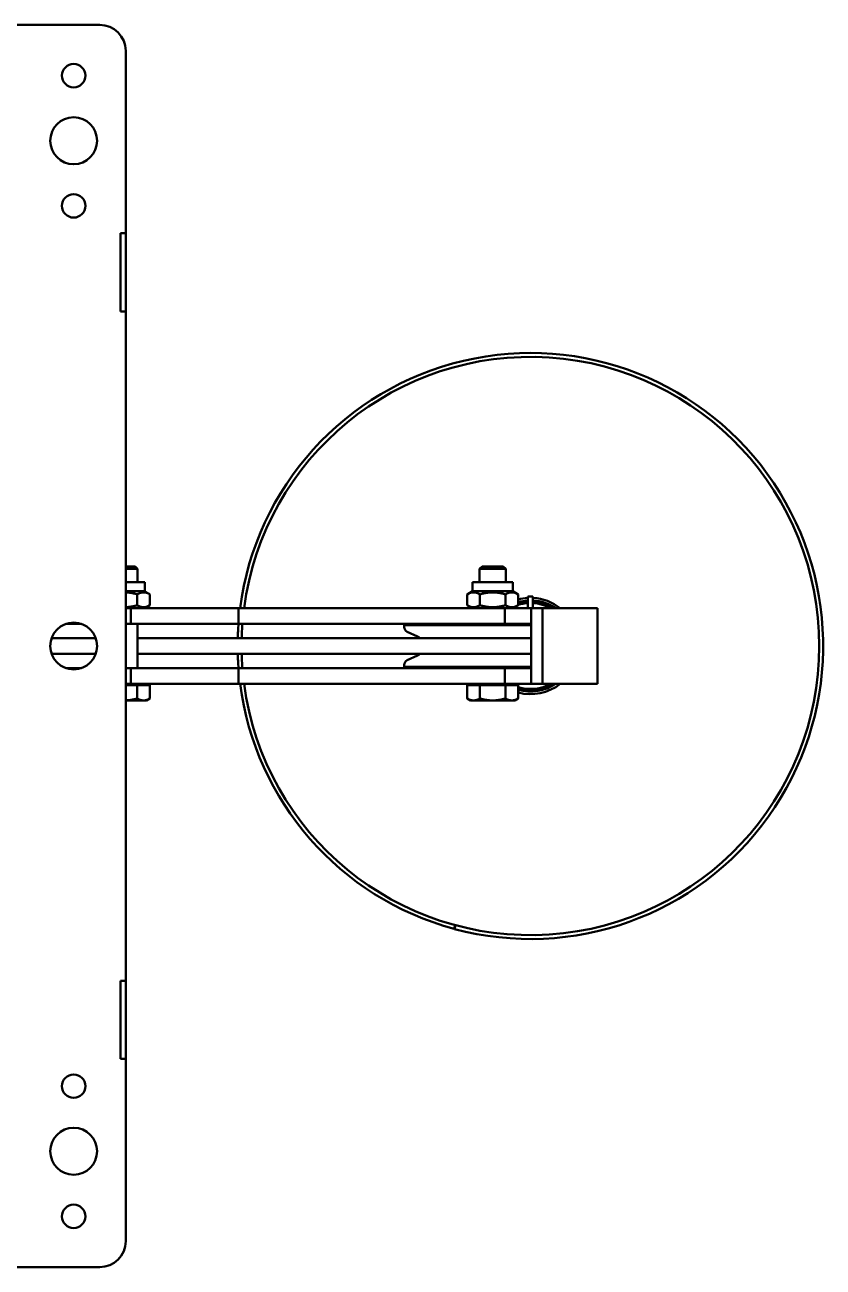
# Model space of a CAD drawing. Extents: x -3873 to 164127, y 7129 to 96529.
# Drawn here: x 87185 to 87491.8, y 70096.7 to 70573.7 of the extents above; entities that cross this region are included whole.
import ezdxf

# ---------------------------------------------------------------- set-up
doc = ezdxf.new("R2010")
doc.units = 0
doc.layers.add('LAYOUT Kromeka', color=1, linetype='CONTINUOUS', lineweight=5)
doc.layers.add('Visible (ISO)', color=7, linetype='CONTINUOUS', lineweight=50)

# ---------------------------------------------------------------- blocks, each defined once
blk = doc.blocks.new('Ana gerdirme')
at = {"layer": 'Visible (ISO)', "color": 0}
for p, q in [((53060.41, 103062.31), (53072.41, 103062.31)), ((53095.41, 103062.31), (53072.41, 103062.31)), ((53105.41, 103052.31), (53105.41, 102982.31)), ((53103.41, 102952.31), (53103.41, 102982.31)), ((53103.41, 102982.31), (53105.41, 102982.31)), ((53105.41, 102982.31), (53105.41, 102952.31)), ((53105.41, 102952.31), (53103.41, 102952.31)), ((53105.41, 102952.31), (53105.41, 102695.31)), ((53105.41, 102854.31), (53108.99, 102854.31)), ((53109.91, 102853.39), (53105.41, 102853.39)), ((53108.99, 102854.31), (53109.91, 102853.39)), ((53109.91, 102848.31), (53109.91, 102853.39)), ((53242.33, 102854.31), (53241.41, 102853.39)), ((53251.41, 102853.39), (53241.41, 102853.39)), ((53241.41, 102848.31), (53241.41, 102853.39)), ((53242.33, 102854.31), (53250.49, 102854.31)), ((53250.49, 102854.31), (53251.41, 102853.39)), ((53251.41, 102848.31), (53251.41, 102853.39)), ((53105.41, 102848.31), (53112.71, 102848.31)), ((53112.71, 102844.81), (53112.71, 102848.31)), ((53238.61, 102848.31), (53254.21, 102848.31)), ((53238.61, 102844.81), (53238.61, 102848.31)), ((53254.21, 102844.81), (53254.21, 102848.31)), ((53105.41, 102844.81), (53112.71, 102844.81)), ((53109.82, 102839.47), (53109.82, 102843.65)), ((53112.71, 102844.81), (53114.73, 102843.65)), ((53114.73, 102839.47), (53114.73, 102843.65)), ((53238.61, 102844.81), (53236.6, 102843.65)), ((53236.6, 102839.47), (53236.6, 102843.65)), ((53238.61, 102844.81), (53254.21, 102844.81)), ((53241.5, 102839.47), (53241.5, 102843.65)), ((53251.32, 102839.47), (53251.32, 102843.65)), ((53254.21, 102844.81), (53256.23, 102843.65)), ((53256.23, 102839.47), (53256.23, 102843.65)), ((53259.91, 102840.33), (53259.91, 102842.81)), ((53261.91, 102842.81), (53259.91, 102842.81)), ((53261.91, 102842.81), (53261.91, 102840.33)), ((53107.41, 102838.31), (53105.41, 102838.31)), ((53148.79, 102838.31), (53107.41, 102838.31)), ((53107.41, 102832.31), (53107.41, 102838.31)), ((53112.71, 102838.31), (53114.73, 102839.47)), ((53251.14, 102838.31), (53148.79, 102838.31)), ((53148.79, 102832.31), (53148.79, 102838.31)), ((53238.61, 102838.31), (53236.6, 102839.47)), ((53251.14, 102838.31), (53261.26, 102838.31)), ((53251.14, 102832.31), (53251.14, 102838.31)), ((53254.21, 102838.31), (53256.23, 102839.47)), ((53259.91, 102838.31), (53259.91, 102840.33)), ((53261.26, 102838.31), (53261.26, 102832.31)), ((53265.5, 102838.31), (53261.26, 102838.31)), ((53261.26, 102838.31), (53261.26, 102809.31)), ((53261.91, 102840.33), (53261.91, 102838.31)), ((53286.72, 102838.31), (53265.5, 102838.31)), ((53265.5, 102838.31), (53265.5, 102809.31)), ((53286.72, 102809.31), (53286.72, 102838.31)), ((53082.45, 102832.31), (53088.37, 102832.31)), ((53105.41, 102832.31), (53107.41, 102832.31)), ((53107.41, 102832.31), (53148.79, 102832.31)), ((53109.91, 102815.31), (53109.91, 102832.31)), ((53148.79, 102832.31), (53251.14, 102832.31)), ((53261.26, 102831.81), (53212.41, 102831.81)), ((53212.41, 102831.09), (53212.41, 102831.81)), ((53241.41, 102831.81), (53241.41, 102832.31)), ((53251.14, 102832.31), (53261.26, 102832.31)), ((53251.41, 102831.81), (53251.41, 102832.31)), ((53217.57, 102827.45), (53213.58, 102829.28)), ((53093.9, 102826.81), (53076.93, 102826.81)), ((53246.38, 102826.81), (53109.91, 102826.81)), ((53261.26, 102826.81), (53246.38, 102826.81)), ((53093.9, 102820.81), (53076.93, 102820.81)), ((53246.38, 102820.81), (53109.91, 102820.81)), ((53217.57, 102820.17), (53213.58, 102818.34)), ((53246.38, 102820.81), (53261.26, 102820.81)), ((53088.37, 102815.31), (53082.45, 102815.31)), ((53107.41, 102815.31), (53105.41, 102815.31)), ((53148.79, 102815.31), (53107.41, 102815.31)), ((53107.41, 102809.31), (53107.41, 102815.31)), ((53251.14, 102815.31), (53148.79, 102815.31)), ((53148.79, 102809.31), (53148.79, 102815.31)), ((53212.41, 102815.81), (53212.41, 102816.53)), ((53261.26, 102815.81), (53212.41, 102815.81)), ((53241.41, 102815.31), (53241.41, 102815.81)), ((53251.14, 102815.31), (53261.26, 102815.31)), ((53251.14, 102809.31), (53251.14, 102815.31)), ((53251.41, 102815.31), (53251.41, 102815.81)), ((53261.26, 102815.31), (53261.26, 102809.31)), ((53105.41, 102809.31), (53107.41, 102809.31)), ((53105.41, 102808.71), (53109.82, 102808.71)), ((53107.41, 102809.31), (53148.79, 102809.31)), ((53109.82, 102808.71), (53114.73, 102808.71)), ((53109.82, 102808.71), (53109.82, 102803.67)), ((53112.61, 102808.71), (53112.61, 102809.31)), ((53114.73, 102808.71), (53114.73, 102803.67)), ((53148.79, 102809.31), (53251.14, 102809.31)), ((53236.6, 102808.71), (53236.6, 102803.67)), ((53236.6, 102808.71), (53241.5, 102808.71)), ((53238.71, 102808.71), (53238.71, 102809.31)), ((53241.5, 102808.71), (53251.32, 102808.71)), ((53241.5, 102808.71), (53241.5, 102803.67)), ((53251.14, 102809.31), (53261.26, 102809.31)), ((53251.32, 102808.71), (53256.23, 102808.71)), ((53251.32, 102808.71), (53251.32, 102803.67)), ((53254.11, 102808.71), (53254.11, 102809.31)), ((53256.23, 102808.71), (53256.23, 102803.67)), ((53265.5, 102809.31), (53261.26, 102809.31)), ((53265.5, 102809.31), (53286.72, 102809.31)), ((53113.41, 102802.91), (53114.73, 102803.67)), ((53237.91, 102802.91), (53236.6, 102803.67)), ((53254.91, 102802.91), (53256.23, 102803.67)), ((53105.41, 102802.91), (53112.27, 102802.91)), ((53112.27, 102802.91), (53113.41, 102802.91)), ((53237.91, 102802.91), (53239.05, 102802.91)), ((53239.05, 102802.91), (53246.41, 102802.91)), ((53246.41, 102802.91), (53253.77, 102802.91)), ((53253.77, 102802.91), (53254.91, 102802.91)), ((53231.59, 102715.2), (53231.98, 102716.65)), ((53231.78, 102715.15), (53232.17, 102716.6)), ((53103.41, 102665.31), (53103.41, 102695.31)), ((53103.41, 102695.31), (53105.41, 102695.31)), ((53105.41, 102695.31), (53105.41, 102665.31)), ((53105.41, 102665.31), (53103.41, 102665.31)), ((53105.41, 102665.31), (53105.41, 102595.31)), ((53060.41, 102585.31), (53072.41, 102585.31)), ((53095.41, 102585.31), (53072.41, 102585.31))]:
    blk.add_line(p, q, dxfattribs=at)
for centre, radius in [((53085.41, 103042.81), 4.5), ((53085.41, 103017.81), 9), ((53085.41, 102992.81), 4.5), ((53085.41, 102823.81), 9), ((53085.41, 102654.81), 4.5), ((53085.41, 102629.81), 9), ((53085.41, 102604.81), 4.5)]:
    blk.add_circle(centre, radius, dxfattribs=at)
for centre, radius, start, end in [((53095.41, 103052.31), 10, 0, 90), ((53260.91, 102823.81), 112.5, 254.994, 172.5946), ((53260.91, 102823.81), 111, 187.506, 172.494), ((53260.91, 102823.81), 18.5, 93.0986, 104.6696), ((53260.91, 102823.81), 17.5, 93.2758, 105.5284), ((53260.91, 102823.81), 18.5, 51.6083, 86.9014), ((53260.91, 102823.81), 17.5, 55.9523, 86.7242), ((53260.91, 102823.81), 16.85, 93.4023, 106.1435), ((53260.91, 102823.81), 16.5, 93.4746, 106.4956), ((53260.91, 102823.81), 16.85, 59.3766, 86.5977), ((53260.91, 102823.81), 16.5, 61.4965, 86.5254), ((53260.91, 102823.81), 112.5, 175.6669, 178.4719), ((53260.91, 102823.81), 111, 175.6082, 178.4513), ((53255.91, 102832.81), 3, 189.5941, 199.4712), ((53214.41, 102831.09), 2, 180, 245.4158), ((53215.91, 102823.81), 4, 48.5904, 65.4158), ((53260.91, 102823.81), 112.5, 181.5281, 184.3331), ((53260.91, 102823.81), 111, 181.5487, 184.3918), ((53214.41, 102816.53), 2, 114.5842, 180), ((53215.91, 102823.81), 4, 294.5842, 311.4096), ((53255.91, 102814.81), 3, 160.5288, 170.4059), ((53260.91, 102823.81), 112.5, 187.4054, 254.894), ((53260.91, 102823.81), 16.5, 245.6619, 246.2281), ((53260.91, 102823.81), 16.85, 253.8565, 300.6234), ((53260.91, 102823.81), 16.5, 253.5044, 298.5035), ((53260.91, 102823.81), 18.5, 255.3304, 308.3917), ((53260.91, 102823.81), 17.5, 254.4716, 304.0477), ((53095.41, 102595.31), 10, 270, 0)]:
    blk.add_arc(centre, radius, start, end, dxfattribs=at)
for points, weights in [([(53109.82, 102843.65), (53107.46, 102844.33), (53105.41, 102844.4)], [1, 1.06886715605, 1.0764199142]), ([(53114.73, 102843.65), (53112.27, 102845.06), (53109.82, 102843.65)], [1, 1.15470053838, 1]), ([(53241.5, 102843.65), (53239.05, 102845.06), (53236.6, 102843.65)], [1, 1.15470053838, 1]), ([(53251.32, 102843.65), (53246.41, 102845.06), (53241.5, 102843.65)], [1, 1.15470053838, 1]), ([(53256.23, 102843.65), (53253.77, 102845.06), (53251.32, 102843.65)], [1, 1.15470053838, 1]), ([(53105.41, 102838.72), (53107.46, 102838.79), (53109.82, 102839.47)], [1.0764199142, 1.06886715605, 1]), ([(53109.82, 102839.47), (53112.27, 102838.06), (53114.73, 102839.47)], [1, 1.15470053838, 1]), ([(53236.6, 102839.47), (53239.05, 102838.06), (53241.5, 102839.47)], [1, 1.15470053838, 1]), ([(53241.5, 102839.47), (53246.41, 102838.06), (53251.32, 102839.47)], [1, 1.15470053838, 1]), ([(53251.32, 102839.47), (53253.77, 102838.06), (53256.23, 102839.47)], [1, 1.15470053838, 1]), ([(53105.41, 102802.92), (53107.46, 102802.99), (53109.82, 102803.67)], [1.00719868057, 1.03392835199, 1]), ([(53109.82, 102803.67), (53111.13, 102802.91), (53112.27, 102802.91)], [1, 1.0379548493, 1]), ([(53112.27, 102802.91), (53113.41, 102802.91), (53114.73, 102803.67)], [1, 1.0379548493, 1]), ([(53236.6, 102803.67), (53237.91, 102802.91), (53239.05, 102802.91)], [1, 1.0379548493, 1]), ([(53239.05, 102802.91), (53240.19, 102802.91), (53241.5, 102803.67)], [1, 1.0379548493, 1]), ([(53241.5, 102803.67), (53244.13, 102802.91), (53246.41, 102802.91)], [1, 1.0379548493, 1]), ([(53246.41, 102802.91), (53248.69, 102802.91), (53251.32, 102803.67)], [1, 1.0379548493, 1]), ([(53251.32, 102803.67), (53252.63, 102802.91), (53253.77, 102802.91)], [1, 1.0379548493, 1]), ([(53253.77, 102802.91), (53254.91, 102802.91), (53256.23, 102803.67)], [1, 1.0379548493, 1])]:
    blk.add_rational_spline(points, weights, degree=2, dxfattribs=at)

msp = doc.modelspace()

# ---------------------------------------------------------------- block references
at = {"layer": 'LAYOUT Kromeka', "linetype": 'Continuous'}
msp.add_blockref('Ana gerdirme', (34118.38, -32488.57), dxfattribs=at)

doc.saveas('drawing.dxf')
